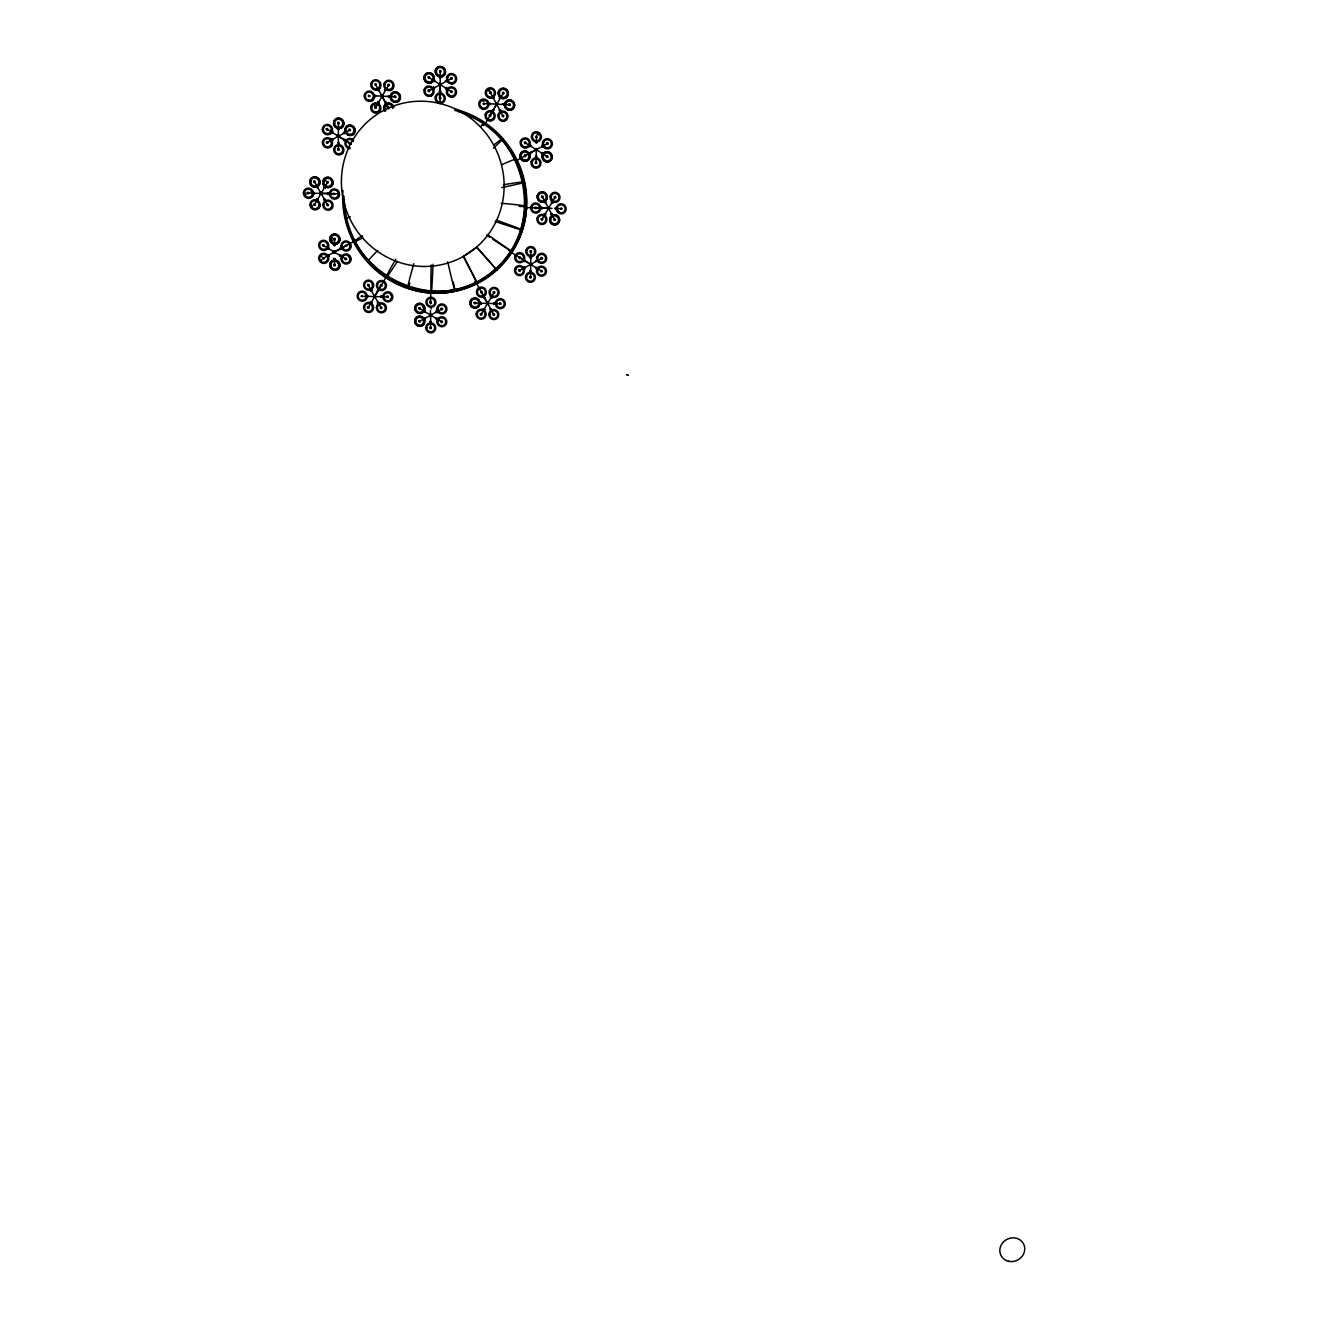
<?xml version="1.0" encoding="UTF-8"?>
<svg xmlns="http://www.w3.org/2000/svg" width="1328" height="1328" viewBox="0 0 1328 1328"><rect width="100%" height="100%" fill="white"/><g stroke="black" fill="none" stroke-linecap="round" stroke-linejoin="round"><path stroke-width="1.5" d="M430.67 315.168L430.621 327.983M430.687 316.13L429.674 315.3L431.401 315.035L430.222 316.047L429.757 314.836L430.969 314.387L430.969 316.047L429.807 314.802L431.55 314.852L430.322 316.13L429.874 314.62L431.583 315.101L430.737 316.097L429.94 314.587M536.396 142.461L536.495 136.568M430.438 304.029L430.82 291.596M531.499 264.803L529.872 264.704L530.403 263.525L531.515 264.803L529.822 264.72L531.1 263.558L531.549 264.787L529.839 264.72M488.455 303.099L487.177 304.311L487.293 302.535L488.455 303.099L487.227 304.245L486.778 303.016L487.974 302.601L487.94 304.261M497.286 103.567L496.788 105.178L495.776 104.231L497.286 103.468L497.236 104.796L495.942 104.547L496.755 103.02L497.535 104.663L495.825 104.497L496.855 103.069L497.402 104.912M497.535 104.646L496.606 103.053L495.776 104.082L497.419 104.63L497.07 103.302L495.776 104.381M495.825 104.497L497.618 103.933M547.8 207.782L548.215 209.094L549.443 207.948L548.315 207.317L547.999 208.977L549.543 208.479L549.028 207.317L547.684 208.33M548.232 207.417L547.734 208.562L549.46 208.579L548.265 207.384L547.684 208.612M440.298 71.314L440.099 97.923M430.687 303.216L430.787 302.303M503.295 93.076L493.153 110.274M503.013 116.001L497.535 105.808M530.503 277.187L530.868 251.507M335.287 251.772L334.756 252.967L333.345 251.905L335.154 251.556L335.021 252.868L333.345 252.137L334.839 251.357L335.154 252.702L333.544 252.171M368.304 307.532L374.695 296.542L381.153 307.864M375.525 296.924L375.011 295.712L373.583 296.609L375.127 297.356L374.679 295.646L373.683 296.874L375.542 296.924L375.11 295.696M440.099 84.278L440.016 103.8M509.603 104.779L488.256 103.733M458.143 111.635C524.759 128.451 548.115 223.486 495.809 268.737C438.738 322.322 340.4 272.755 344.018 196.262M343.637 198.851C343.056 246.942 383.643 290.035 431.55 293.007C480.371 296.41 524.809 255.341 526.569 206.687A69.488 2.556 3.7 0 1 519.049 206.355M334.473 259.076L334.573 265.119M333.56 252.187L335.005 251.374L334.39 253.05L333.394 251.623L335.005 251.54L334.822 252.835L333.511 251.922L334.639 251.224L335.121 252.469L333.394 252.386L333.892 251.274L334.888 252.702L333.56 252.403L334.839 251.258M525.241 142.81L536.28 149.666L536.064 162.846M525.058 155.94C526.784 153.567 530.519 154.38 531.034 152.637L530.553 152.122M488.555 303.365C486.081 306.419 487.774 300.51 488.306 304.029L486.695 303.514L487.525 302.485L488.521 303.332L487.525 302.485M314.57 181.87L327.634 205.027M375.442 297.123L375.243 295.829L373.732 296.625L374.795 297.455L375.309 295.829M530.021 263.791L530.785 265.318L531.3 263.691L529.772 264.488L531.383 265.102L530.885 263.475L529.955 264.936L531.632 264.554L530.835 263.492L529.988 264.919L531.582 264.571L530.353 263.542M431.5 315.134L430.488 314.304M537.193 149.599L535.715 150.33L536.246 148.553L537.209 149.964L535.433 149.948L536.711 148.653L536.811 150.429L535.383 149.45L536.495 148.57L536.861 150.263L535.433 149.317L536.927 148.786L536.728 150.346L535.765 148.902L537.043 149.085L536.661 150.379L535.483 149.815L536.661 148.819L537.043 150.114L535.416 149.566L536.861 149.002M537.159 137.216L536.363 135.655L535.865 137.315M531.549 264.089L530.353 263.874L530.237 265.135L531.383 265.002L531.25 263.708M490.098 115.569L492.705 110.855M547.468 143.54L530.27 152.986M483.11 125.562L483.94 124.832M547.269 156.654L537.757 150.595M439.651 83.515L441.062 84.643L440 85.407L439.369 83.647L441.029 84.195L439.784 85.374M378.281 290.301L375.558 295.065M374.529 296.559L385.319 278.432M337.179 135.954L338.092 135.024L339.188 135.854L337.976 137.066L337.594 135.24L339.271 136.137L337.71 136.884L337.81 135.124L339.221 136.336L338.175 137.099L337.412 135.406L339.072 135.954L338.242 136.967L337.378 135.987L339.038 135.605L338.491 136.917L337.578 135.556L338.889 135.439L338.706 136.801L337.295 136.02M323.368 258.313L326.954 256.121M510.101 251.938L510.251 250.693L509.122 250.743M555.104 197.258L542.073 219.236M378.48 289.886L381.202 285.52M428.894 90.885L451.503 78.369M535.782 207.932L551.983 208.38M485.882 122.724L496.689 103.999M542.322 196.859L548.564 208.28M494.099 292.442L481.168 314.271M497.236 105.095L497.07 103.152L495.859 103.601L497.021 104.895L496.838 103.252L495.776 104.016L496.539 105.111L497.452 103.717M431.202 315.931L431.384 314.67L430.139 314.421L429.84 315.749L431.484 315.383L430.056 314.47L430.504 316.081M481.898 292.857L482.114 291.579L480.836 291.347L481.217 293.007M547.684 208.098L548.547 207.251L549.543 208.114L548.049 208.894L547.933 207.583L549.377 207.666L548.647 209.21L548.447 207.384L549.493 208.181L547.817 208.811L549.477 208.43L548.066 207.483L547.883 208.712M431.268 308.943L430.853 307.465M334.54 239.09L334.473 245.116M535.815 142.013L536.296 143.374L537.093 142.162M321.492 194.154L321.31 192.527L320.081 193.689L321.874 193.822L321.094 192.46L319.915 193.722L321.642 193.705L320.446 192.411L320.413 194.154L321.359 192.892L320.247 192.46L320.031 193.838L321.708 193.473L320.928 192.377L320.28 193.954L321.857 193.805M439.651 83.365L439.568 85.191L441.095 84.461L440.049 83.498L439.717 85.125L440.962 83.963L439.767 83.365L439.85 84.926L440.929 83.747L439.551 83.481L439.784 85.39M561.279 208.695L555.536 208.463M554.722 219.751L549.394 209.807M431.185 291.081L431.019 289.687M441.693 321.874L419.698 308.528M334.258 252.071L352.916 241.928M354.974 240.733L355.871 240.102M474.843 281.254L476.403 281.387L475.673 282.399M492.406 109.693L494.033 110.174L492.655 110.988M517.87 159.891L536.329 149.5M541.724 258.313L530.685 264.405L519.846 257.698M419.631 321.276L441.776 309.026M338.424 123.023L338.358 136.203L327.136 142.544M339.868 135.373L349.729 130.028M529.191 265.235L519.663 270.497M369.782 96.496L368.47 96.595L368.337 95.251L369.981 95.799M484.488 104.497L482.844 103.966L484.355 103.169M333.394 193.241L335.038 193.772L333.527 194.569M362.61 296.791L360.984 296.277L362.478 295.497M374.596 295.613L373.799 297.09L375.575 296.708M378.015 289.786L377.252 290.683L378.297 291.479L378.696 289.985M345.23 246.078L327.535 255.823M489.268 103.285L490.397 103.368L490.264 104.713L488.953 103.949M367.325 295.613L368.537 296.493L367.209 296.908M555.884 209.243L554.639 208.33L556.017 207.948M374.679 295.646L373.965 297.256L375.26 297.157L375.11 295.845M387.544 296.874L367.308 296.36A5.113 4.997 49.5 0 1 360.054 300.692A5.113 4.997 49.5 0 1 358.958 292.193A5.113 4.997 49.5 0 1 367.059 294.982M337.793 135.423L338.872 135.954L337.959 136.867L337.428 135.738L338.723 135.34M320.778 193.29L338.491 193.838M500.241 303.747L474.959 303.083M368.288 285.171L373.832 295.015M485.251 103.634L483.774 103.883M485.982 103.634L487.525 103.684M365.416 296.327L363.855 296.277M525.158 207.566L548.63 208.181M333.859 193.772L308.079 193.058M374.048 95.765L395.146 96.761M345.678 258.927L335.984 253.017M454.906 110.423L462.825 112.05M323.268 245.315L334.473 252.104M561.196 207.782L562.192 208.629L560.698 209.409M314.537 204.595L327.601 182.268M490.364 92.628L495.842 102.671M464.634 112.963C501.918 126.724 527.531 164.971 526.403 204.661M327.12 129.281L338.358 136.203M338.142 136.02L351.455 144.154M532.146 265.318L541.592 271.161M339.868 137.149L349.729 143.275M510.616 252.005L530.719 264.388M438.672 83.581L428.977 77.572M440.166 84.527L451.387 91.682M345.894 244.999L346.674 246.095L345.014 246.444M388.457 108.996L388.042 107.269L389.519 108.232M376.372 84.013L375.06 83.764L374.861 85.092M487.359 234.475L510.931 250.826M338.441 149.533L338.358 137.979M496.938 270.099L476.553 247.24L463.655 256.155L477.499 283.495M476.735 247.074L495.809 268.737M375.558 107.618L388.672 85.009M493.8 314.603L488.455 304.909M484.205 297.273L482.064 293.438M388.606 108.066L385.552 102.555M475.54 281.636L487.608 303.398L484.554 298.036M388.739 108.398L382.049 96.214M381.186 94.637L375.658 84.677M384.655 101.011L381.9 95.981M476.586 281.984L463.223 256.404M486.695 303.498L488.322 303.83M430.587 315.217L430.421 310.503M454.923 109.128A93.989 91.483 61.4 0 1 525.407 217.975A93.989 91.483 61.4 0 1 423.217 292.193A93.989 91.483 61.4 0 1 342.939 190.452M462.194 113.112A92.246 89.789 61.4 0 1 523.498 218.987A92.246 89.789 61.4 0 1 428.662 291.131A92.246 89.789 61.4 0 1 344.516 202.62M480.636 126.658A46.181 2.025 -57.7 0 1 483.608 123.205M493.833 144.984A45.849 2.158 -42.4 0 1 501.735 139.208M502.914 139.141A69.604 3.353 -42.4 0 1 493.418 148.255M502.001 164.639A45.667 2.141 -27 0 1 515.214 159.31M503.578 184.758A45.667 1.959 -11.6 0 1 523.199 182.085M524.61 182.5A69.272 3.038 -11.6 0 1 501.851 187.613M501.287 203.284A45.833 1.643 3.7 0 1 525.124 206.023M496.29 220.116A46.065 1.228 18.8 0 1 520.941 229.445M522.336 230.375A69.836 1.892 18.8 0 1 495.095 221.444M512.226 251.988A70.201 1.129 33.7 0 1 492.738 239.223M489.717 237.231A70.201 1.129 33.7 0 1 486.695 235.222M454.541 289.736A46.463 0.896 77.6 0 1 447.719 261.832M453.28 282.001A70.401 1.378 77.6 0 1 455.205 291.313M431.135 291.413A46.248 1.361 -87.7 0 1 431.202 265.036M433.061 264.255A70.102 2.108 -87.7 0 1 431.65 291.181M407.928 286.898A45.999 1.743 -72.8 0 1 413.821 263.674M409.871 283.13A69.72 2.706 -72.8 0 1 408.078 288.442M386.481 276.49A45.766 2.025 -57.6 0 1 395.86 259.176M397.371 261.417A69.388 3.137 -57.6 0 1 386.398 277.934M368.238 260.852A45.65 2.158 -42.3 0 1 377.799 250.461M354.46 241.032A45.683 2.141 -26.9 0 1 362.544 235.753M362.793 237.911A69.322 3.32 -26.9 0 1 354.028 242.078M346.11 218.307A45.899 1.959 -11.5 0 1 350.326 216.813M483.326 295.58A3.984 3.918 60.6 0 1 478.628 289.205M479.458 288.591A3.984 3.918 60.6 0 1 484.139 294.965M538.272 260.205A4.001 3.918 70.4 0 1 541.409 254.329A4.001 3.918 70.4 0 1 545.36 259.773A4.001 3.918 70.4 0 1 538.869 261.052M551.684 198.968A2.756 2.689 73.2 0 1 551.601 198.254M559.669 212.264A2.756 2.689 73.8 0 1 559.038 211.982M558.474 211.517A2.756 2.689 73.8 0 1 557.793 210.272M556.366 207.351A5.113 4.997 73.9 0 1 564.466 204.993A5.113 4.997 73.9 0 1 563.221 213.493A5.113 4.997 73.9 0 1 556.183 208.662M557.395 207.666A4.017 3.934 73.9 0 1 563.769 205.807A4.017 3.934 73.9 0 1 562.79 212.497A4.017 3.934 73.9 0 1 557.245 208.695M543.932 216.049A4.017 3.934 71.5 0 1 544.115 222.822A4.017 3.934 71.5 0 1 538.023 220.05A4.017 3.934 71.5 0 1 542.986 215.617M544.181 200.528A4.034 3.934 71.9 0 1 538.321 197.225A4.034 3.934 71.9 0 1 543.667 193.257A4.034 3.934 71.9 0 1 544.995 199.914M536.313 141.98A5.179 5.03 72.3 0 1 531.847 134.493A5.179 5.03 72.3 0 1 540.297 133.63A5.179 5.03 72.3 0 1 537.624 141.847M536.329 140.884A4.084 3.951 72.3 0 1 532.827 134.991A4.084 3.951 72.3 0 1 539.467 134.311A4.084 3.951 72.3 0 1 537.359 140.785M537.11 134.228A2.822 2.739 72.3 0 1 538.338 134.991M534.52 140.851A2.789 2.706 72.3 0 1 533.956 140.386M529.391 153.782A5.163 5.013 71 0 1 525.788 161.302A5.163 5.013 71 0 1 520.045 155.16A5.163 5.013 71 0 1 527.565 151.84M521.157 157.053A4.067 3.951 71 0 1 525.407 152.106A4.067 3.951 71 0 1 528.577 157.949A4.067 3.951 71 0 1 522.17 158.912M525.988 160.024A2.789 2.706 70.9 0 1 523.265 159.924M522.717 159.476A2.789 2.706 70.9 0 1 522.286 158.879M547.435 148.039A2.789 2.706 73.2 0 1 546.738 148.105M545.376 147.69A2.789 2.706 73.2 0 1 544.397 146.644M545.177 160.638A2.789 2.706 73 0 1 544.629 160.173M536.197 167.079A2.772 2.706 71.8 0 1 534.138 166.747M533.159 165.701A2.772 2.706 71.8 0 1 532.893 165.021M528.594 145.167A4.067 3.951 71.2 0 1 521.904 145.25A4.067 3.951 71.2 0 1 524.56 138.992A4.067 3.951 71.2 0 1 529.009 144.204M525.506 147.325A2.789 2.706 71.2 0 1 522.883 146.512M522.468 145.931A2.789 2.706 71.2 0 1 522.203 145.25M492.323 96.546A4.117 3.984 69.4 0 1 486.38 93.143A4.117 3.984 69.4 0 1 491.775 89.125A4.117 3.984 69.4 0 1 493.153 95.915M488.438 90.968A2.855 2.756 69.4 0 1 489.683 90.287M491.758 97.591A2.822 2.722 69.3 0 1 488.04 96.429M491.509 120.201A2.805 2.722 68.8 0 1 488.77 120.118M492.804 118.557A2.805 2.722 68.8 0 1 492.074 119.786M505.819 96.38A2.822 2.722 70.3 0 1 501.22 97.475M503.329 88.295A5.229 5.046 70.3 0 1 508.143 95.018A5.229 5.046 70.3 0 1 500.689 97.907M499.643 97.044A5.229 5.046 70.3 0 1 502.017 88.428M510.749 109.56A2.805 2.722 70.6 0 1 507.03 108.415M504.806 120.217A2.805 2.722 69.8 0 1 500.955 120.084M505.536 118.989A2.805 2.722 69.8 0 1 505.254 119.653M488.87 104.331A5.229 5.063 68.6 0 1 481.583 108.796A5.229 5.063 68.6 0 1 480.57 100.065A5.229 5.063 68.6 0 1 488.704 102.986M487.774 104.298A4.117 3.984 68.6 0 1 482.064 107.817A4.117 3.984 68.6 0 1 481.251 100.945A4.117 3.984 68.6 0 1 487.658 103.235M483.11 101.509A2.855 2.756 68.6 0 1 483.824 101.443M485.832 108.265A2.822 2.722 68.6 0 1 481.964 108.132M481.533 107.535A2.822 2.722 68.6 0 1 481.267 106.854M432.613 80.361A2.839 2.739 65.4 0 1 429.127 82.967M428.463 82.651A2.839 2.739 65.4 0 1 427.45 81.589M443.203 101.824A2.822 2.739 65.6 0 1 440.099 103.036M438.871 102.256A2.822 2.739 65.6 0 1 438.439 101.658M442.373 76.576A2.839 2.739 66.3 0 1 439.618 76.476M439.053 76.011A2.839 2.739 66.3 0 1 438.356 74.717M443.668 74.899A2.839 2.739 66.3 0 1 442.954 76.144M454.724 81.871A2.839 2.739 66.9 0 1 450.109 82.967M454.624 94.985A2.822 2.739 66.6 0 1 450.009 96.097M449.578 95.5A2.822 2.739 66.6 0 1 449.312 94.803M432.496 89.258A4.133 3.984 65.1 0 1 429.326 95.301A4.133 3.984 65.1 0 1 425.226 89.657A4.133 3.984 65.1 0 1 431.866 88.378M432.513 93.491A2.839 2.739 65 0 1 429.757 96.214M428.38 95.782A2.839 2.739 65 0 1 427.384 94.72M373.4 97.674A2.839 2.739 61.1 0 1 368.769 100.247M373.284 96.297A4.15 4.001 61.1 0 1 367.541 99.832A4.15 4.001 61.1 0 1 366.661 92.91A4.15 4.001 61.1 0 1 373.151 95.234M384.406 110.905A5.262 5.063 61.9 0 1 386.896 103.551A5.262 5.063 61.9 0 1 393.769 107.269M384.323 110.788A5.262 5.08 61.9 0 1 386.813 103.435A5.262 5.08 61.9 0 1 393.702 107.153M385.917 111.137A4.133 4.001 61.9 0 1 387.228 104.48A4.133 4.001 61.9 0 1 392.789 108.464M386.415 106.937A2.872 2.772 61.9 0 1 386.863 106.356M378.563 89.64A2.855 2.739 61.9 0 1 375.807 89.54M379.957 87.25A2.855 2.739 61.9 0 1 379.144 89.208M392.756 86.967A2.839 2.739 62.7 0 1 388.125 89.524M399.147 98.571A2.839 2.739 62.7 0 1 395.08 101.592M374.43 105.493A2.872 2.772 61.1 0 1 375.11 105.227M379.808 109.261A2.839 2.739 61.1 0 1 375.758 112.299M331.303 142.445A2.839 2.739 56.9 0 1 327.983 146.744M350.061 148.769A5.246 5.063 58.1 0 1 345.33 141.432A5.246 5.063 58.1 0 1 353.68 140.021M349.961 147.574A4.133 3.984 58.1 0 1 345.994 144.071A4.133 3.984 58.1 0 1 348.583 139.606A4.133 3.984 58.1 0 1 353.447 141.565M331.286 129.364A2.839 2.739 57.5 0 1 327.95 133.68M330.24 132.518A4.15 4.001 57.4 0 1 323.717 131.123A4.15 4.001 57.4 0 1 327.02 125.413A4.15 4.001 57.4 0 1 331.286 130.708M343.271 125.197A2.839 2.739 58.3 0 1 340.499 127.92M346.077 131.19A4.133 3.984 58.7 0 1 350.658 126.243A4.133 3.984 58.7 0 1 353.265 132.717A4.133 3.984 58.7 0 1 346.475 132.202M354.045 130.692A2.839 2.739 58.7 0 1 352.368 134.759M343.188 152.073A2.822 2.739 57.2 0 1 339.138 153.633M312.611 206.139A2.839 2.756 53 0 1 312.346 205.458M319.384 204.313A2.805 2.722 53.1 0 1 317.01 208.413M339.57 194.203A5.212 5.046 54.7 0 1 332.315 198.652A5.212 5.046 54.7 0 1 331.187 189.987A5.212 5.046 54.7 0 1 339.387 192.859M338.374 194.104A4.1 3.967 54.7 0 1 332.664 197.606A4.1 3.967 54.7 0 1 331.784 190.8A4.1 3.967 54.7 0 1 338.242 193.058M338.889 194.353A2.805 2.722 54.8 0 1 336.947 197.706M312.927 192.892A2.822 2.722 53.4 0 1 311.267 196.926M311.25 191.547A2.822 2.722 53.4 0 1 311.914 191.846M306.087 194.585A2.855 2.756 53.3 0 1 305.706 193.174M319.334 181.836A2.822 2.722 54.3 0 1 318.338 185.621M332.548 183.646A2.822 2.722 55 0 1 329.809 186.352M324.364 186.02A5.229 5.046 55 0 1 326.207 177.57A5.229 5.046 55 0 1 333.046 183.081A5.229 5.046 55 0 1 325.41 186.883M325.543 180.99A2.855 2.756 55 0 1 325.991 180.425M329.908 208.712A4.1 3.967 53.7 0 1 323.883 205.027A4.1 3.967 53.7 0 1 329.892 201.69A4.1 3.967 53.7 0 1 329.908 208.712A2.805 2.722 53.8 0 0 332.498 206.819M338.042 262.977A2.789 2.706 50.4 0 1 338.607 263.425M339.321 264.687A2.789 2.706 50.4 0 1 339.321 266.098M350.077 245.066A2.789 2.706 52.3 0 1 350.077 247.821M326.987 261.018A2.789 2.706 50.2 0 1 326.323 261.284M327.551 256.702A2.789 2.706 50.2 0 1 327.551 260.603M327.485 257.416A4.067 3.951 50.1 0 1 323.285 262.346A4.067 3.951 50.1 0 1 319.998 256.553A4.067 3.951 50.1 0 1 326.456 255.59M321.774 260.271A2.822 2.739 50.1 0 1 321.343 259.69M321.343 256.902A2.822 2.739 50.1 0 1 321.774 256.337M327.518 243.854A2.789 2.706 51.1 0 1 328.232 245.116M339.304 238.99A2.789 2.706 52.1 0 1 339.304 240.418M339.022 241.082A2.789 2.706 52.1 0 1 338.026 242.061M332.498 240.501A2.822 2.739 52 0 1 332.216 239.82M332.216 238.376A2.822 2.739 52 0 1 332.498 237.712M348.417 256.57A2.789 2.706 51.4 0 1 349.081 256.868M350.077 257.898A2.789 2.706 51.4 0 1 350.077 260.653M384.556 305.623A2.756 2.689 49.8 0 1 384.987 306.204M377.882 288.989A5.113 4.997 51.6 0 1 379.742 280.689A5.113 4.997 51.6 0 1 386.481 286.068A5.113 4.997 51.6 0 1 378.928 289.819M372.587 306.536A2.756 2.689 49 0 1 372.587 307.947M365.997 294.683A2.756 2.689 49.6 0 1 366.262 295.347M366.262 296.758A2.756 2.689 49.6 0 1 365.997 297.422A4.034 3.934 49.5 0 1 359.822 299.381A4.034 3.934 49.5 0 1 359.822 292.841A4.034 3.934 49.5 0 1 365.947 295.231M370.529 288.674A4.034 3.934 50.8 0 1 364.586 285.404A4.034 3.934 50.8 0 1 369.914 281.453A4.034 3.934 50.8 0 1 371.342 288.06M372.637 284.474A2.772 2.689 50.9 0 1 372.637 285.885M390.93 294.766A2.756 2.689 51.2 0 1 391.362 295.347M391.345 298.07A2.756 2.689 51.2 0 1 390.913 298.634M429.591 307.1A5.08 4.98 54.2 0 1 427.101 298.916A5.08 4.98 54.2 0 1 435.484 300.244A5.08 4.98 54.2 0 1 430.903 307.299M429.84 306.087A4.001 3.918 54.2 0 1 427.882 299.647A4.001 3.918 54.2 0 1 434.472 300.676A4.001 3.918 54.2 0 1 430.87 306.253M424.13 318.803A5.08 4.98 51.4 0 1 420.179 326.223A5.08 4.98 51.4 0 1 415.066 319.367A5.08 4.98 51.4 0 1 423.333 317.741M422.57 311.283A4.001 3.918 52.6 0 1 416.062 309.673A4.001 3.918 52.6 0 1 420.163 304.461A4.001 3.918 52.6 0 1 423.2 310.486M423.001 306.785A2.739 2.689 52.7 0 1 423.267 307.449M313.773 204.23L314.255 205.491L315.483 205.043L315.002 203.782L313.773 204.23M322.488 244.9L322.97 246.128L324.181 245.697L323.7 244.452L322.488 244.9M326.256 128.866L326.738 130.144L327.966 129.696L327.485 128.418L326.256 128.866M326.738 181.853L327.219 183.115L328.448 182.666L327.966 181.421L326.738 181.853M344.915 258.528L345.396 259.773L346.608 259.325L346.127 258.097L344.915 258.528M348.882 142.876L349.364 144.138L350.592 143.69L350.111 142.428L348.882 142.876M367.474 307.133L367.939 308.362L369.151 307.913L368.686 306.702L367.474 307.133M374.712 107.203L375.177 108.481L376.422 108.033L375.94 106.755L374.712 107.203M375.392 296.244L374.861 297.422L373.799 296.858L374.446 295.895L375.127 297.356L373.749 296.376L375.392 296.244M381.053 95.566L381.518 96.844L382.912 96.645L382.049 95.035L380.987 95.799L382.248 96.878L382.281 95.118L380.937 96.081L382.547 96.927L382.165 95.218L381.103 95.998L382.63 96.595L382.497 95.251L380.97 96.048L381.999 96.678L382.348 95.101L381.053 95.566M380.372 285.122L380.837 286.35L382.049 285.902L381.584 284.673L380.372 285.122M387.826 84.594L388.291 85.872L389.519 85.424L389.054 84.145L387.826 84.594M418.835 308.063L419.299 309.291L420.511 308.843L420.046 307.615L418.835 308.063M428.131 77.157L428.595 78.435L429.824 77.987L429.359 76.725L428.131 77.157M440.879 321.459L441.344 322.671L442.539 322.239L442.091 321.011L440.879 321.459M450.541 91.267L451.022 92.528L452.234 92.08L451.769 90.819L450.541 91.267M544.414 201.873L544.878 202.918L546.057 202.404L545.609 201.358L544.414 201.873M480.304 313.939L480.753 315.168L481.964 314.719L481.516 313.508L480.304 313.939M489.268 115.154L489.717 116.416L490.945 115.968L490.48 114.706L489.268 115.154M493.269 292.044L493.734 293.272L494.929 292.824L494.481 291.612L493.269 292.044M502.449 92.678L502.914 93.939L504.125 93.491L503.677 92.23L502.449 92.678M518.899 257.267L519.348 258.495L520.559 258.064L520.111 256.835L518.899 257.267M524.394 142.395L524.859 143.656L526.071 143.208L525.622 141.963L524.394 142.395M541.16 218.971L541.608 220.216L542.82 219.767L542.372 218.539L541.16 218.971M540.745 270.763L541.193 271.991L542.388 271.559L541.94 270.331L540.745 270.763M546.422 156.239L546.887 157.501L548.099 157.053L547.651 155.808L546.422 156.239M554.274 196.843L554.722 198.088L555.934 197.656L555.486 196.411L554.274 196.843M626.982 374.795L628.21 375.376L626.982 374.795M490.148 309.192L490.58 310.221L491.758 309.723L491.327 308.677L490.148 309.192M499.278 110.158L499.71 111.353L500.888 110.855L500.473 109.643L499.278 110.158M483.458 297.074L483.89 298.136L485.069 297.638L483.956 296.592A5.08 4.98 60.6 0 1 476.387 291.961A5.08 4.98 60.6 0 1 483.94 287.778A5.08 4.98 60.6 0 1 483.84 296.526L483.458 297.074M494.149 97.591L492.456 98.338L494.149 97.591M551.103 214.107L551.502 215.236L552.664 214.721L552.282 213.609L551.103 214.107M355.14 239.555L356.601 240.65L355.14 239.555M381.186 95.799L382.447 96.761L382.613 95.45L381.07 96.214L382.746 96.778L382.381 95.284L381.202 95.815M372.089 290.085L370.429 290.815L372.089 290.085M377.783 89.673L378.165 90.669L379.343 90.138L378.978 89.142L377.783 89.673M316.778 198.835L318.305 199.98L316.778 198.835M316.745 186.933L317.093 187.978L318.272 187.447L317.923 186.418L316.745 186.933M377.766 101.692L378.098 103.003L379.293 102.87L378.978 101.559L377.766 101.692M370.479 301.888L371.989 303L370.479 301.888M551.352 201.79L552.813 202.902L551.352 201.79M483.392 308.727L484.869 309.822L483.392 308.727M490.364 296.974L491.825 298.086L490.364 296.974M501.104 98.206L499.361 98.206L501.104 98.206M544.314 213.659L544.53 214.887L545.775 214.771L545.559 213.542L544.314 213.659M343.703 139.374L343.869 140.702L345.131 140.552L344.965 139.224L343.703 139.374M339.769 255.242L339.951 256.503L341.196 256.287L341.03 255.026L339.769 255.242M321.857 193.29L321.11 194.353L320.015 193.44L320.895 192.477L321.857 193.29M445.511 87.698L445.627 89.059L446.855 88.926L446.723 87.565L445.511 87.698M435.916 318.272L436.049 319.5L437.244 319.251L437.111 318.023L435.916 318.272M307.349 192.46L307.498 193.772L308.81 193.672L308.66 192.344L307.349 192.46M337.694 122.392L337.843 123.736L339.155 123.637L339.005 122.292L337.694 122.392M320.065 192.693L320.197 194.021L321.509 193.905L321.359 192.577L320.065 192.693M337.71 148.919L337.86 150.247L339.171 150.147L339.022 148.802L337.71 148.919M333.826 238.492L333.959 239.804L335.27 239.687L335.121 238.376L333.826 238.492M333.843 264.521L333.992 265.832L335.287 265.716L335.154 264.405L333.843 264.521M386.481 90.155L384.655 90.155L386.481 90.155M524.178 260.288L524.278 261.533L525.456 261.284L525.357 260.056L524.178 260.288M394.433 96.147L394.565 97.492L395.877 97.392L395.744 96.048L394.433 96.147M529.723 145.482L529.822 146.711L531.017 146.412L530.918 145.2L529.723 145.482M439.568 70.683L439.701 72.027L441.012 71.928L440.879 70.583L439.568 70.683M441.029 84.195L440.199 85.224L439.618 83.73L440.896 83.913L439.95 85.208L439.17 84.096L441.029 84.162M439.385 97.309L439.518 98.654L440.83 98.538L440.68 97.21L439.385 97.309M541.575 152.803L541.641 154.114L542.803 153.948L542.737 152.637L541.575 152.803M386.88 296.26L387.029 297.572L388.307 297.455L388.174 296.161L386.88 296.26M424.147 311.067L424.23 312.312L425.358 312.097L425.292 310.852L424.147 311.067M430.073 301.705L430.206 303.016L431.5 302.9L431.368 301.605L430.073 301.705M429.907 327.385L430.04 328.68L431.334 328.564L431.202 327.286L429.907 327.385M508.89 104.165L509.022 105.493L510.317 105.393L510.184 104.049L508.89 104.165M535.931 267.526L535.997 268.771L537.143 268.538L537.076 267.293L535.931 267.526M433.526 80.311L433.609 81.506L434.771 81.191L434.688 79.979L433.526 80.311M474.179 302.469L474.312 303.763L475.59 303.664L475.457 302.369L474.179 302.469M535.367 162.232L535.483 163.56L536.778 163.46L536.645 162.132L535.367 162.232M499.627 303.133L499.76 304.427L501.038 304.311L500.905 303.016L499.627 303.133M535.068 207.334L535.184 208.645L536.479 208.546L536.363 207.234L535.068 207.334M327.883 247.938C327.369 251.357 330.855 246.676 327.883 247.938M530.138 250.926L530.27 252.22L531.549 252.121L531.432 250.809L530.138 250.926M529.772 276.705L529.889 278L531.167 277.884L531.051 276.589L529.772 276.705M331.701 131.987L331.751 133.215L332.863 132.916L332.813 131.688L331.701 131.987M323.75 186.85L325.244 187.978L323.75 186.85M313.574 192.477L314.487 193.921L313.574 192.477M374.579 95.267L374.446 96.612L375.525 96.695L375.641 95.334L374.579 95.267M386.348 274.647L387.643 275.942L386.348 274.647M493.95 302.867L493.8 304.145L494.929 304.311L495.062 303.016L493.95 302.867M480.288 302.502L481.267 303.963L480.288 302.502M541.21 207.351L541.077 208.662L542.222 208.795L542.372 207.483L541.21 207.351M337.727 142.611L337.677 143.856L338.989 144.038L339.038 142.777L337.727 142.611M503.129 103.667L504.125 105.277L503.129 103.667M381.053 295.995L380.92 297.289L382.115 297.439L382.248 296.144L381.053 295.995M388.506 95.649L388.374 96.977L389.585 97.276L389.735 95.948L388.506 95.649M327.435 192.842L327.302 194.154L328.547 194.403L328.68 193.091L327.435 192.842M333.843 258.429L333.809 259.574L335.121 259.74L335.154 258.578L333.843 258.429M439.518 90.935L439.402 92.213L440.713 92.396L440.83 91.117L439.518 90.935M326.588 141.764L326.389 143.075L327.684 143.324L327.883 142.013L326.588 141.764M314.006 181.089L313.823 182.401L315.118 182.633L315.317 181.322L314.006 181.089M349.181 129.248L348.982 130.559L350.293 130.808L350.492 129.497L349.181 129.248M327.086 204.246L326.887 205.558L328.182 205.79L328.381 204.495L327.086 204.246M322.804 257.549L322.621 258.844L323.916 259.076L324.098 257.781L322.804 257.549M428.346 90.105L428.147 91.433L429.442 91.682L429.641 90.354L428.346 90.105M450.956 77.588L450.756 78.916L452.051 79.165L452.25 77.837L450.956 77.588M367.806 284.408L367.607 285.703L368.885 285.935L369.084 284.64L367.806 284.408M489.816 91.848L489.6 93.159L490.895 93.408L491.111 92.097L489.816 91.848M380.605 307.1L380.406 308.378L381.684 308.611L381.9 307.332L380.605 307.1M502.465 115.221L502.266 116.532L503.544 116.781L503.76 115.47L502.465 115.221M419.067 320.546L418.868 321.824L420.146 322.04L420.345 320.762L419.067 320.546M524.527 155.16L524.311 156.472L525.589 156.704L525.805 155.409L524.527 155.16M430.04 321.426L429.923 322.538L431.218 322.687L431.318 321.575L430.04 321.426M441.278 308.262L441.062 309.54L442.34 309.773L442.556 308.494L441.278 308.262M535.632 156.007L535.45 157.235L536.728 157.401L536.91 156.173L535.632 156.007M546.937 142.76L546.721 144.071L547.999 144.304L548.215 143.009L546.937 142.76M541.807 196.096L541.592 197.391L542.853 197.623L543.069 196.328L541.807 196.096M487.077 302.684L486.861 303.963L488.14 304.195L488.355 302.884L486.712 303.249L487.459 304.311L488.505 303.581L487.077 302.684M519.032 269.8L518.816 271.078L520.078 271.31L520.294 270.032L519.032 269.8M493.319 313.906L493.103 315.184L494.381 315.4L494.58 314.138L493.319 313.906M554.208 218.987L553.992 220.282L555.253 220.514L555.469 219.22L554.208 218.987M541.243 257.516L541.027 258.811L542.289 259.043L542.505 257.748L541.243 257.516M530.204 256.852L530.071 257.981L531.349 258.13L531.482 257.018L530.204 256.852M530.038 270.68L529.855 271.808L531.134 271.974L531.3 270.829L530.038 270.68M331.9 138.693L332.681 140.453L331.9 138.693M333.942 244.468L333.693 245.597L334.988 245.763L335.237 244.634L333.942 244.468M439.668 76.775L440.083 78.12L441.145 77.505L439.668 76.775M433.725 87.001L434.488 88.777L433.725 87.001M339.271 129.214L337.428 128.982L339.271 129.214M328.066 254.561L328.863 256.287L328.066 254.561M424.329 317.624L425.093 319.301L424.329 317.624M537.408 261.516L535.865 260.72L537.408 261.516M524.361 266.862L525.091 268.555L524.361 266.862M436.265 311.034L436.995 312.727L436.265 311.034M541.924 145.482L542.671 147.192L541.924 145.482M385.17 101.658L384.672 102.887L385.9 103.385L386.382 102.173L385.17 101.658M324.132 198.818L323.667 199.98L324.912 200.428L325.377 199.266L324.132 198.818M377.766 301.871L377.285 302.983L378.48 303.365L378.961 302.253L377.766 301.871M341.329 249.183L340.167 249.581L339.636 248.369L340.798 247.971L341.329 249.183M447.055 81.639L445.428 80.709L447.055 81.639M345.263 133.298L344.101 133.63L343.57 132.402L344.732 132.07L345.263 133.298M341.462 178.516A83.166 80.809 61.2 0 0 460.584 257.914A83.166 80.809 61.2 0 0 466.244 115.088A83.166 80.809 61.2 0 0 341.462 178.516M1008.384 1261.235A12.699 11.653 -27.6 0 0 1024.502 1246.477A12.699 11.653 -27.6 0 0 1003.968 1241.448A12.699 11.653 -27.6 0 0 1008.384 1261.235M495.51 302.236A5.046 4.963 62.2 0 0 501.552 308.561A5.046 4.963 62.2 0 0 503.893 300.194A5.046 4.963 62.2 0 0 495.51 302.236M496.539 302.568A3.984 3.918 62.2 0 0 501.287 307.532A3.984 3.918 62.2 0 0 503.129 300.958A3.984 3.918 62.2 0 0 496.539 302.568M488.853 314.454A5.046 4.963 60.3 0 0 496.29 318.986A5.046 4.963 60.3 0 0 496.39 310.287A5.046 4.963 60.3 0 0 488.853 314.454M489.916 314.504A3.967 3.918 60.3 0 0 495.776 318.073A3.967 3.918 60.3 0 0 495.842 311.233A3.967 3.918 60.3 0 0 489.916 314.504M476.171 314.138A5.046 4.963 58.6 0 0 483.608 318.67A5.046 4.963 58.6 0 0 483.707 309.972A5.046 4.963 58.6 0 0 476.171 314.138M477.217 314.188A3.984 3.918 58.6 0 0 483.077 317.757A3.984 3.918 58.6 0 0 483.16 310.901A3.984 3.918 58.6 0 0 477.217 314.188M469.929 302.884A5.063 4.98 58.9 0 0 477.383 307.449A5.063 4.98 58.9 0 0 477.466 298.717A5.063 4.98 58.9 0 0 469.929 302.884A5.063 4.98 58.9 0 0 477.366 307.465A5.063 4.98 58.9 0 0 477.466 298.734A5.063 4.98 58.9 0 0 469.913 302.9M470.975 302.933A3.984 3.918 58.9 0 0 476.852 306.519A3.984 3.918 58.9 0 0 476.918 299.647A3.984 3.918 58.9 0 0 470.975 302.933M489.302 290.981A5.063 4.98 62.2 0 0 495.344 297.323A5.063 4.98 62.2 0 0 497.685 288.94A5.063 4.98 62.2 0 0 489.302 290.981M490.314 291.297A3.984 3.918 62.2 0 0 495.078 296.277A3.984 3.918 62.2 0 0 496.921 289.687A3.984 3.918 62.2 0 0 490.314 291.297M536.894 256.868A5.08 4.98 70.4 0 0 542.92 263.243A5.08 4.98 70.4 0 0 545.277 254.827A5.08 4.98 70.4 0 0 536.894 256.868M514.882 256.254A5.08 4.98 67.5 0 0 520.925 262.629A5.08 4.98 67.5 0 0 523.282 254.212A5.08 4.98 67.5 0 0 514.882 256.254M515.911 256.57A4.001 3.918 67.5 0 0 520.659 261.583A4.001 3.918 67.5 0 0 522.518 254.959A4.001 3.918 67.5 0 0 515.911 256.57M536.695 269.733A5.063 4.98 70 0 0 542.72 276.091A5.063 4.98 70 0 0 545.078 267.692A5.063 4.98 70 0 0 536.695 269.733M537.724 270.049A3.984 3.918 70 0 0 542.455 275.045A3.984 3.918 70 0 0 544.314 268.439A3.984 3.918 70 0 0 537.724 270.049M525.622 275.859A5.063 4.98 68.1 0 0 531.632 282.217A5.063 4.98 68.1 0 0 533.989 273.817A5.063 4.98 68.1 0 0 525.622 275.859M526.635 276.174A3.984 3.918 68.1 0 0 531.383 281.171A3.984 3.918 68.1 0 0 533.242 274.564A3.984 3.918 68.1 0 0 526.635 276.174M514.7 269.136A5.08 4.98 66.9 0 0 520.742 275.494A5.08 4.98 66.9 0 0 523.099 267.094A5.08 4.98 66.9 0 0 514.7 269.136M515.729 269.435A4.001 3.918 66.9 0 0 520.476 274.448A4.001 3.918 66.9 0 0 522.336 267.841A4.001 3.918 66.9 0 0 515.729 269.435M525.988 250.112A5.08 4.98 69.2 0 0 532.013 256.503A5.08 4.98 69.2 0 0 534.371 248.07A5.08 4.98 69.2 0 0 525.988 250.112M527 250.428A4.001 3.918 69.2 0 0 531.748 255.441A4.001 3.918 69.2 0 0 533.607 248.817A4.001 3.918 69.2 0 0 527 250.428M550.19 195.913A5.129 4.997 73.3 0 0 556.216 202.354A5.129 4.997 73.3 0 0 558.607 193.871A5.129 4.997 73.3 0 0 550.19 195.913M551.22 196.229A4.034 3.934 73.3 0 0 555.967 201.292A4.034 3.934 73.3 0 0 557.843 194.618A4.034 3.934 73.3 0 0 551.22 196.229M530.885 206.587A5.113 4.997 71 0 0 536.927 213.011A5.113 4.997 71 0 0 539.301 204.545A5.113 4.997 71 0 0 530.885 206.587M531.914 206.902A4.034 3.934 71 0 0 536.678 211.965A4.034 3.934 71 0 0 538.537 205.292A4.034 3.934 71 0 0 531.914 206.902M549.792 218.423A5.096 4.997 72.9 0 0 555.818 224.83A5.096 4.997 72.9 0 0 558.192 216.381A5.096 4.997 73 0 0 549.825 218.39A5.096 4.997 73 0 0 555.851 224.797A5.096 4.997 73 0 0 558.225 216.348A5.096 4.997 72.9 0 0 549.792 218.423M550.854 218.688A4.017 3.934 73 0 0 555.585 223.735A4.017 3.934 73 0 0 557.461 217.095A4.017 3.934 73 0 0 550.854 218.688M537.093 218.008A5.113 4.997 71.5 0 0 543.135 224.432A5.113 4.997 71.5 0 0 545.509 215.966A5.113 4.997 71.5 0 0 537.093 218.008M537.408 195.581A5.129 4.997 71.9 0 0 543.451 202.022A5.129 4.997 71.9 0 0 545.825 193.539A5.129 4.997 71.9 0 0 537.408 195.581M537.425 195.515A5.129 4.997 71.9 0 0 543.484 201.972A5.129 4.997 71.9 0 0 545.858 193.473A5.129 4.997 71.9 0 0 537.425 195.515M520.161 154.646A5.163 5.03 71 0 0 526.237 161.136A5.163 5.03 71 0 0 528.627 152.604A5.163 5.03 71 0 0 520.161 154.646M542.538 142.245A5.163 5.03 73.2 0 0 548.613 148.769A5.163 5.03 73.2 0 0 551.004 140.22A5.163 5.03 73.2 0 0 542.538 142.245M543.567 142.577A4.067 3.951 73.2 0 0 548.348 147.69A4.067 3.951 73.2 0 0 550.224 140.967A4.067 3.951 73.2 0 0 543.567 142.577M542.305 155.426A5.163 5.013 73 0 0 548.364 161.933A5.163 5.013 73 0 0 550.788 153.318A5.163 5.013 73 0 0 542.339 155.359A5.163 5.013 73 0 0 548.398 161.85A5.163 5.013 73 0 0 550.755 153.401A5.163 5.013 73 0 0 542.305 155.426M543.368 155.675A4.067 3.951 73 0 0 548.149 160.788A4.067 3.951 73 0 0 550.024 154.065A4.067 3.951 73 0 0 543.368 155.675M531.167 161.535A5.163 5.013 71.9 0 0 537.226 168.025A5.163 5.013 71.9 0 0 539.616 159.509A5.163 5.013 71.9 0 0 531.167 161.535M532.196 161.85A4.05 3.951 71.9 0 0 536.96 166.963A4.05 3.951 71.9 0 0 538.836 160.256A4.05 3.951 71.9 0 0 532.196 161.85M520.327 141.532A5.179 5.03 71.2 0 0 526.419 148.039A5.179 5.03 71.2 0 0 528.81 139.49A5.179 5.03 71.2 0 0 520.327 141.532M485.467 91.4A5.229 5.063 69.4 0 0 491.626 98.006A5.229 5.063 69.4 0 0 493.999 89.358A5.229 5.063 69.4 0 0 485.467 91.4M485.235 114.308A5.212 5.046 68.9 0 0 491.36 120.881A5.212 5.046 68.9 0 0 493.734 112.266A5.212 5.046 68.9 0 0 485.235 114.308M486.264 114.64A4.1 3.967 68.9 0 0 491.094 119.802A4.1 3.967 68.9 0 0 492.97 113.029A4.1 3.967 68.9 0 0 486.264 114.64M499.428 92.18A4.117 3.984 70.3 0 0 504.258 97.359A4.117 3.984 70.3 0 0 506.134 90.57A4.117 3.984 70.3 0 0 499.428 92.18M498.398 91.848A5.229 5.046 70.3 0 0 504.524 98.438A5.229 5.046 70.3 0 0 506.914 89.823A5.229 5.046 70.3 0 0 498.398 91.848M504.69 103.65A5.212 5.046 70.6 0 0 510.815 110.224A5.212 5.046 70.6 0 0 513.189 101.609A5.212 5.046 70.6 0 0 504.69 103.65M505.736 103.85A4.1 3.967 70.6 0 0 510.566 109.029A4.1 3.967 70.6 0 0 512.442 102.256A4.1 3.967 70.6 0 0 505.736 103.85M504.706 103.534A5.212 5.046 70.6 0 0 510.832 110.108A5.212 5.046 70.6 0 0 513.206 101.492A5.212 5.046 70.6 0 0 504.706 103.534M498.116 114.756A5.212 5.046 69.9 0 0 504.242 121.313A5.212 5.046 69.9 0 0 506.615 112.714A5.212 5.046 69.9 0 0 498.116 114.756M499.162 115.071A4.1 3.967 69.9 0 0 503.976 120.234A4.1 3.967 69.9 0 0 505.852 113.461A4.1 3.967 69.9 0 0 499.162 115.071M424.196 76.493A5.262 5.08 65.4 0 0 430.421 83.116A5.262 5.08 65.4 0 0 432.762 74.451A5.262 5.08 65.4 0 0 424.196 76.493M425.209 76.692A4.15 4.001 65.4 0 0 430.089 81.904A4.15 4.001 65.4 0 0 431.949 75.082A4.15 4.001 65.4 0 0 425.209 76.692M424.147 76.36A5.262 5.08 65.4 0 0 430.372 83A5.262 5.08 65.4 0 0 432.712 74.318A5.262 5.08 65.4 0 0 424.147 76.36M435.269 96.695A5.246 5.063 65.6 0 0 441.477 103.285A5.246 5.063 65.6 0 0 443.818 94.653A5.246 5.063 65.6 0 0 435.269 96.695M436.314 97.01A4.133 3.984 65.6 0 0 441.195 102.206A4.133 3.984 65.6 0 0 443.037 95.4A4.133 3.984 65.6 0 0 436.314 97.01M435.501 70.251A5.262 5.08 66.3 0 0 441.693 76.875A5.262 5.08 66.3 0 0 444.05 68.209A5.262 5.08 66.3 0 0 435.501 70.251M436.497 70.434A4.15 4.001 66.3 0 0 441.394 75.646A4.15 4.001 66.3 0 0 443.237 68.824A4.15 4.001 66.3 0 0 436.497 70.434M435.451 70.102A5.262 5.08 66.3 0 0 441.66 76.742A5.262 5.08 66.3 0 0 444.017 68.06A5.262 5.08 66.3 0 0 435.451 70.102M446.656 77.157A5.262 5.08 66.9 0 0 452.848 83.78A5.262 5.08 66.9 0 0 455.205 75.115A5.262 5.08 66.9 0 0 446.656 77.157M447.702 77.489A4.133 3.984 66.9 0 0 452.582 82.701A4.133 3.984 66.9 0 0 454.425 75.879A4.133 3.984 66.9 0 0 447.702 77.489M446.557 90.453A5.246 5.063 66.6 0 0 452.748 97.06A5.246 5.063 66.6 0 0 455.089 88.412A5.246 5.063 66.6 0 0 446.557 90.453M447.602 90.769A4.133 3.984 66.6 0 0 452.466 95.965A4.133 3.984 66.6 0 0 454.325 89.159A4.133 3.984 66.6 0 0 447.602 90.769M424.08 89.657A5.262 5.08 65.1 0 0 430.289 96.28A5.262 5.08 65.1 0 0 432.629 87.615A5.262 5.08 65.1 0 0 424.08 89.657M364.387 94.753A5.279 5.08 61.1 0 0 370.661 101.376A5.279 5.08 61.1 0 0 372.969 92.711A5.279 5.08 61.1 0 0 364.387 94.753M370.927 83.448A5.279 5.08 61.9 0 0 377.185 90.088A5.279 5.08 61.9 0 0 379.509 81.406A5.279 5.08 61.9 0 0 370.927 83.448M371.906 83.647A4.167 4.001 61.9 0 0 376.837 88.876A4.167 4.001 61.9 0 0 378.663 82.037A4.167 4.001 61.9 0 0 371.906 83.647M383.958 83.913A5.279 5.08 62.7 0 0 390.216 90.536A5.279 5.08 62.7 0 0 392.54 81.871A5.279 5.08 62.7 0 0 383.958 83.913M384.937 84.112A4.15 4.001 62.7 0 0 389.868 89.325A4.15 4.001 62.7 0 0 391.694 82.502A4.15 4.001 62.7 0 0 384.937 84.112M390.432 95.649A5.262 5.08 62.7 0 0 396.674 102.256A5.262 5.08 62.7 0 0 398.998 93.607A5.262 5.08 62.7 0 0 390.366 95.533A5.262 5.08 62.7 0 0 396.607 102.14A5.262 5.08 62.7 0 0 398.948 93.491A5.262 5.08 62.7 0 0 390.432 95.649M391.428 95.848A4.15 4.001 62.7 0 0 396.342 101.061A4.15 4.001 62.7 0 0 398.168 94.238A4.15 4.001 62.7 0 0 391.428 95.848M370.877 106.489A5.262 5.08 61.1 0 0 377.135 113.079A5.262 5.08 61.1 0 0 379.459 104.431A5.262 5.08 61.1 0 0 370.877 106.489M371.857 106.688A4.15 4.001 61.1 0 0 376.787 111.884A4.15 4.001 61.1 0 0 378.596 105.078A4.15 4.001 61.1 0 0 371.857 106.688M322.389 142.677A5.262 5.063 56.8 0 0 330.074 147.425A5.262 5.063 56.8 0 0 330.058 138.427A5.262 5.063 56.8 0 0 322.389 142.677M323.368 142.627A4.133 3.984 56.8 0 0 329.427 146.362A4.133 3.984 56.8 0 0 329.41 139.274A4.133 3.984 56.8 0 0 323.368 142.627M322.355 129.447A5.262 5.08 57.4 0 0 330.058 134.211A5.262 5.08 57.4 0 0 330.041 125.197A5.262 5.08 57.4 0 0 322.355 129.447M333.643 123.189A5.262 5.08 58.3 0 0 341.346 127.969A5.262 5.08 58.3 0 0 341.329 118.939A5.262 5.08 58.3 0 0 333.643 123.189M334.639 123.122A4.15 4.001 58.3 0 0 340.698 126.89A4.15 4.001 58.3 0 0 340.682 119.769A4.15 4.001 58.3 0 0 334.639 123.122M333.544 123.089A5.279 5.08 58.3 0 0 341.246 127.87A5.279 5.08 58.3 0 0 341.23 118.839A5.279 5.08 58.3 0 0 333.544 123.089M344.931 130.194A5.262 5.063 58.7 0 0 352.617 134.958A5.262 5.063 58.7 0 0 352.617 125.944A5.262 5.063 58.7 0 0 344.931 130.194A5.262 5.08 58.7 0 0 352.518 134.858A5.262 5.08 58.7 0 0 352.518 125.845A5.262 5.08 58.7 0 0 344.832 130.094M333.677 149.649A5.246 5.063 57.2 0 0 341.346 154.397A5.246 5.063 57.2 0 0 341.346 145.399A5.246 5.063 57.2 0 0 333.677 149.649M334.656 149.599A4.133 3.984 57.2 0 0 340.715 153.334A4.133 3.984 57.2 0 0 340.698 146.263A4.133 3.984 57.2 0 0 334.656 149.599M309.922 204.645A5.212 5.046 53 0 0 317.591 209.343A5.212 5.046 53 0 0 317.558 200.412A5.212 5.046 53 0 0 309.922 204.645M310.885 204.628A4.1 3.967 53 0 0 316.927 208.33A4.1 3.967 53 0 0 316.911 201.308A4.1 3.967 53 0 0 310.885 204.628M303.382 193.091A5.229 5.046 53.3 0 0 311.067 197.806A5.229 5.046 53.3 0 0 311.034 188.858A5.229 5.046 53.3 0 0 303.382 193.091M304.344 193.075A4.117 3.967 53.3 0 0 310.403 196.776A4.117 3.967 53.3 0 0 310.37 189.738A4.117 3.967 53.3 0 0 304.344 193.075M309.856 181.919A5.229 5.046 54.3 0 0 317.541 186.634A5.229 5.046 54.3 0 0 317.508 177.686A5.229 5.063 54.2 0 0 309.723 181.853A5.229 5.063 54.2 0 0 317.425 186.567A5.229 5.063 54.2 0 0 317.392 177.62A5.229 5.046 54.3 0 0 309.856 181.919M310.818 181.886A4.117 3.984 54.2 0 0 316.877 185.605A4.117 3.984 54.2 0 0 316.844 178.55A4.117 3.984 54.2 0 0 310.818 181.886M323.833 182.285A4.117 3.984 54.9 0 0 329.875 186.003A4.117 3.984 54.9 0 0 329.859 178.948A4.117 3.984 54.9 0 0 323.833 182.285M322.737 182.251A5.229 5.046 54.9 0 0 330.423 186.966A5.229 5.046 54.9 0 0 330.406 178.018A5.229 5.046 54.9 0 0 322.737 182.251M322.903 205.043A5.212 5.046 53.7 0 0 330.556 209.724A5.212 5.046 53.7 0 0 330.539 200.81A5.212 5.046 53.7 0 0 322.903 205.043M329.859 265.019A5.163 5.013 50.3 0 0 337.461 269.634A5.163 5.013 50.3 0 0 337.461 260.803A5.163 5.013 50.3 0 0 329.742 265.002A5.163 5.013 50.3 0 0 337.362 269.634A5.163 5.013 50.3 0 0 337.345 260.786A5.163 5.013 50.3 0 0 329.859 265.019M330.821 265.036A4.067 3.951 50.3 0 0 336.814 268.671A4.067 3.951 50.3 0 0 336.814 261.716A4.067 3.951 50.3 0 0 330.821 265.036M341.014 245.846A5.163 5.013 52.3 0 0 348.617 250.494A5.163 5.013 52.3 0 0 348.617 241.646A5.163 5.013 52.3 0 0 341.014 245.846M341.993 245.863A4.067 3.951 52.2 0 0 347.986 249.515A4.067 3.951 52.2 0 0 347.986 242.543A4.067 3.951 52.2 0 0 341.993 245.863M318.654 258.213A5.163 5.013 50.1 0 0 326.29 262.844A5.163 5.013 50.1 0 0 326.273 254.013A5.163 5.013 50.1 0 0 318.654 258.213M318.62 245.215A5.179 5.03 51 0 0 326.256 249.863A5.179 5.03 51 0 0 326.24 241.015A5.179 5.03 51 0 0 318.62 245.215M319.6 245.232A4.084 3.951 51 0 0 325.609 248.884A4.084 3.951 51 0 0 325.592 241.912A4.084 3.951 51 0 0 319.6 245.232M329.809 239.04A5.179 5.03 52 0 0 337.445 243.688A5.179 5.03 52 0 0 337.428 234.824A5.179 5.03 52 0 0 329.709 239.007A5.179 5.03 52 0 0 337.345 243.655A5.179 5.03 52 0 0 337.329 234.79A5.179 5.03 52 0 0 329.809 239.04M330.788 239.04A4.084 3.951 52 0 0 336.797 242.692A4.084 3.951 52 0 0 336.797 235.72A4.084 3.951 52 0 0 330.788 239.04M341.014 258.844A5.163 5.013 51.4 0 0 348.617 263.459A5.163 5.013 51.4 0 0 348.617 254.627A5.163 5.013 51.4 0 0 341.014 258.844M341.993 258.844A4.067 3.951 51.4 0 0 347.986 262.496A4.067 3.951 51.4 0 0 347.986 255.54A4.067 3.951 51.4 0 0 341.993 258.844M376.355 307.664A5.096 4.98 49.7 0 0 383.908 312.229A5.096 4.98 49.7 0 0 383.925 303.481A5.096 4.98 49.7 0 0 376.355 307.664M377.368 307.714A4.017 3.934 49.7 0 0 383.294 311.316A4.017 3.934 49.7 0 0 383.311 304.411A4.017 3.934 49.7 0 0 377.368 307.714M377.418 285.404A4.034 3.934 51.6 0 0 383.36 289.023A4.034 3.934 51.6 0 0 383.377 282.1A4.034 3.934 51.6 0 0 377.418 285.404M363.54 307.332A5.113 4.98 48.9 0 0 371.093 311.914A5.113 4.98 48.9 0 0 371.11 303.149A5.113 4.98 48.9 0 0 363.54 307.332M364.536 307.382A4.017 3.934 48.9 0 0 370.479 310.984A4.017 3.934 48.9 0 0 370.495 304.095A4.017 3.934 48.9 0 0 364.536 307.382M363.573 285.022A5.129 4.997 50.8 0 0 371.143 289.62A5.129 4.997 50.8 0 0 371.159 280.839A5.129 4.997 50.8 0 0 363.573 285.022M382.796 296.692A5.113 4.997 51.1 0 0 390.332 301.273A5.113 4.997 51.1 0 0 390.366 292.509A5.113 4.997 51.1 0 0 382.796 296.692M383.792 296.725A4.017 3.934 51.1 0 0 389.735 300.344A4.017 3.934 51.1 0 0 389.751 293.438A4.017 3.934 51.1 0 0 383.792 296.725M436.829 321.625A5.063 4.98 53.3 0 0 444.299 326.173A5.063 4.98 53.3 0 0 444.365 317.458A5.063 4.98 53.3 0 0 436.829 321.625M437.858 321.675A3.984 3.918 53.3 0 0 443.735 325.26A3.984 3.918 53.3 0 0 443.784 318.405A3.984 3.918 53.3 0 0 437.858 321.675M425.757 327.75A5.063 4.963 51.6 0 0 433.227 332.282A5.063 4.963 51.6 0 0 433.293 323.584A5.063 4.963 51.6 0 0 425.757 327.75M426.769 327.8A3.984 3.918 51.6 0 0 432.662 331.386A3.984 3.918 51.6 0 0 432.712 324.53A3.984 3.918 51.6 0 0 426.769 327.8M415.764 321.127A4.001 3.918 51.3 0 0 421.673 324.713A4.001 3.918 51.3 0 0 421.706 317.84A4.001 3.918 51.3 0 0 415.764 321.127M414.701 321.11A5.08 4.98 51.3 0 0 422.204 325.659A5.08 4.98 51.3 0 0 422.254 316.927A5.08 4.98 51.3 0 0 414.701 321.11M414.817 308.262A5.08 4.98 52.6 0 0 422.321 312.827A5.08 4.98 52.6 0 0 422.37 304.079A5.08 4.98 52.6 0 0 414.817 308.262A5.08 4.98 52.6 0 0 422.271 312.844A5.08 4.98 52.6 0 0 422.321 304.095A5.08 4.98 52.6 0 0 414.768 308.279M436.912 308.826A5.08 4.98 54.6 0 0 444.399 313.375A5.08 4.98 54.6 0 0 444.465 304.66A5.08 4.98 54.6 0 0 436.912 308.826M437.941 308.876A4.001 3.918 54.6 0 0 443.834 312.462A4.001 3.918 54.6 0 0 443.884 305.589A4.001 3.918 54.6 0 0 437.941 308.876"/></g></svg>
